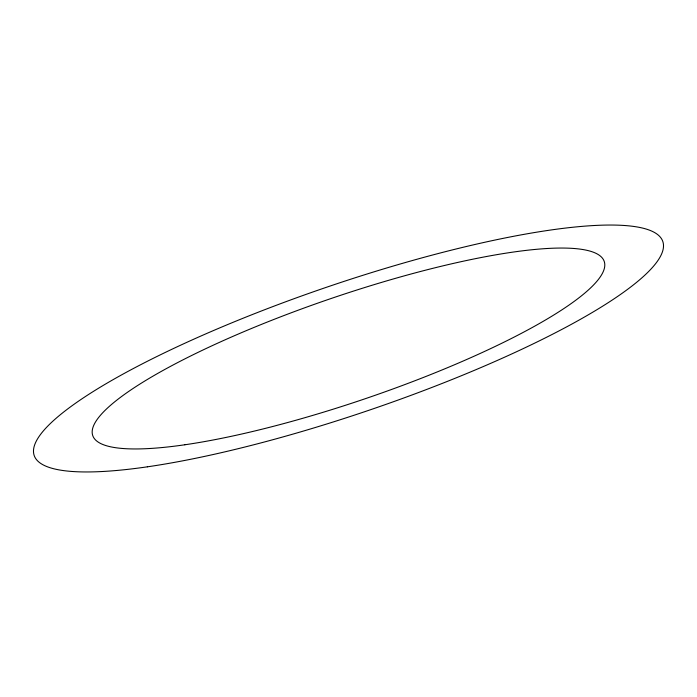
<?xml version="1.0" encoding="UTF-8"?>
<svg xmlns="http://www.w3.org/2000/svg" width="697" height="697" viewBox="0 0 697 697"><rect width="100%" height="100%" fill="white"/><g stroke="black" fill="none" stroke-linecap="round" stroke-linejoin="round"><path stroke-width="1.05" d="M147.355 466.824A332.016 65.056 -18.8 0 0 659.013 258.831A332.016 65.056 -18.8 0 0 239.132 319.836A332.016 65.056 -18.8 0 0 147.355 466.824M184.844 444.773A270.131 52.928 -18.8 0 0 601.136 275.55A270.131 52.928 -18.8 0 0 259.519 325.177A270.131 52.928 -18.8 0 0 184.844 444.773"/></g></svg>
